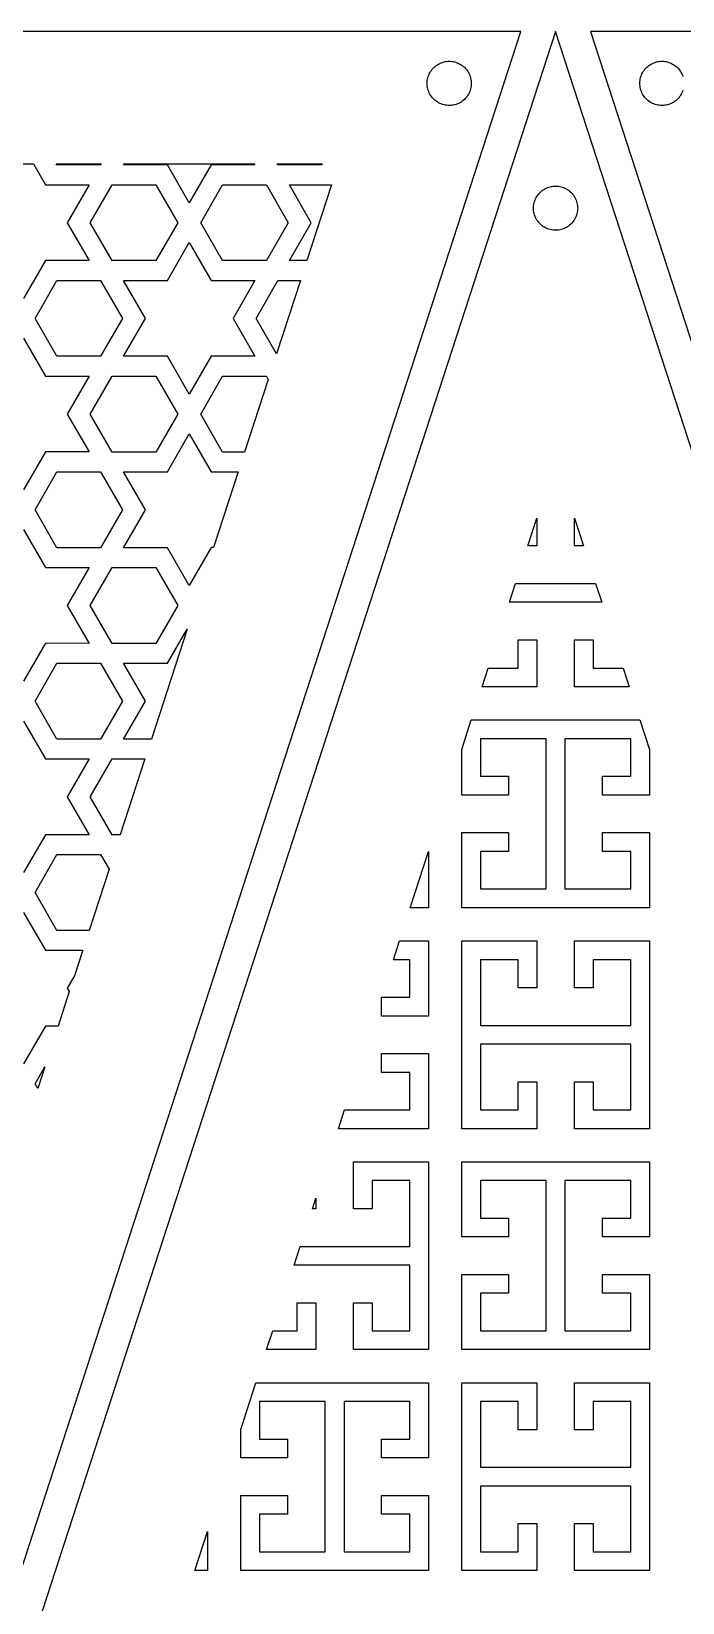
# Model space of a CAD drawing. Header units: metres. Extents: x 20 to 1108, y 20 to 485.
# Drawn here: x 829.1 to 888, y 108.6 to 250.8 of the extents above; entities that cross this region are included whole.
import ezdxf

# ---------------------------------------------------------------- set-up
doc = ezdxf.new("R2010")
doc.units = ezdxf.units.M

msp = doc.modelspace()

# ---------------------------------------------------------------- linework, layer by layer
for p, q in [((873.389, 250.826), (723.389, 250.826)), ((798.389, 20.0001), (873.389, 250.826)), ((876.544, 250.826), (801.544, 20)), ((951.544, 20), (876.544, 250.826)), ((954.015, 250.826), (879.698, 250.826)), ((879.698, 250.826), (954.698, 20.0001)), ((865.376, 247.399), (865.46, 247.493)), ((865.46, 247.493), (865.549, 247.582)), ((865.549, 247.582), (865.642, 247.665)), ((865.642, 247.665), (865.742, 247.742)), ((865.742, 247.742), (865.846, 247.813)), ((865.846, 247.813), (865.954, 247.877)), ((865.954, 247.877), (866.066, 247.934)), ((866.066, 247.934), (866.181, 247.984)), ((866.181, 247.984), (866.3, 248.026)), ((866.3, 248.026), (866.42, 248.062)), ((866.42, 248.062), (866.543, 248.089)), ((866.543, 248.089), (866.667, 248.109)), ((866.667, 248.109), (866.792, 248.12)), ((866.792, 248.12), (866.918, 248.124)), ((866.918, 248.124), (867.043, 248.12)), ((867.043, 248.12), (867.168, 248.109)), ((867.168, 248.109), (867.292, 248.089)), ((867.292, 248.089), (867.415, 248.062)), ((867.415, 248.062), (867.535, 248.026)), ((867.535, 248.026), (867.653, 247.984)), ((867.653, 247.984), (867.769, 247.934)), ((867.769, 247.934), (867.881, 247.877)), ((867.881, 247.877), (867.989, 247.813)), ((867.989, 247.813), (868.093, 247.742)), ((868.093, 247.742), (868.192, 247.665)), ((868.192, 247.665), (868.287, 247.582)), ((868.287, 247.582), (868.375, 247.493)), ((868.375, 247.493), (868.459, 247.399)), ((884.629, 247.399), (884.713, 247.493)), ((884.713, 247.493), (884.801, 247.582)), ((884.801, 247.582), (884.896, 247.665)), ((884.896, 247.665), (884.995, 247.742)), ((884.995, 247.742), (885.099, 247.813)), ((885.099, 247.813), (885.207, 247.877)), ((885.207, 247.877), (885.318, 247.934)), ((885.318, 247.934), (885.435, 247.984)), ((885.435, 247.984), (885.553, 248.026)), ((885.553, 248.026), (885.673, 248.062)), ((885.673, 248.062), (885.796, 248.089)), ((885.796, 248.089), (885.92, 248.109)), ((885.92, 248.109), (886.045, 248.12)), ((886.045, 248.12), (886.17, 248.124)), ((886.17, 248.124), (886.296, 248.12)), ((886.296, 248.12), (886.421, 248.109)), ((886.421, 248.109), (886.545, 248.089)), ((886.545, 248.089), (886.668, 248.062)), ((886.668, 248.062), (886.788, 248.026)), ((886.788, 248.026), (886.906, 247.984)), ((886.906, 247.984), (887.022, 247.934)), ((887.022, 247.934), (887.134, 247.877)), ((887.134, 247.877), (887.242, 247.813)), ((887.242, 247.813), (887.346, 247.742)), ((887.346, 247.742), (887.445, 247.665)), ((887.445, 247.665), (887.539, 247.582)), ((887.539, 247.582), (887.628, 247.493)), ((887.628, 247.493), (887.712, 247.399)), ((864.918, 246.124), (864.922, 246.249)), ((864.922, 245.998), (864.918, 246.124)), ((864.922, 246.249), (864.933, 246.375)), ((864.933, 246.375), (864.953, 246.499)), ((864.953, 246.499), (864.98, 246.621)), ((864.98, 246.621), (865.015, 246.742)), ((865.015, 246.742), (865.057, 246.86)), ((865.057, 246.86), (865.107, 246.976)), ((865.107, 246.976), (865.165, 247.087)), ((865.165, 247.087), (865.228, 247.195)), ((865.228, 247.195), (865.3, 247.3)), ((865.3, 247.3), (865.376, 247.399)), ((868.459, 247.399), (868.535, 247.3)), ((868.535, 247.3), (868.606, 247.195)), ((868.606, 247.195), (868.67, 247.087)), ((868.67, 247.087), (868.727, 246.976)), ((868.727, 246.976), (868.777, 246.86)), ((868.777, 246.86), (868.819, 246.742)), ((868.819, 246.742), (868.854, 246.621)), ((868.854, 246.621), (868.882, 246.499)), ((868.882, 246.499), (868.901, 246.375)), ((868.901, 246.375), (868.913, 246.249)), ((868.913, 246.249), (868.918, 246.124)), ((868.918, 246.124), (868.913, 245.998)), ((884.17, 246.124), (884.175, 246.249)), ((884.175, 245.998), (884.17, 246.124)), ((884.175, 246.249), (884.187, 246.375)), ((884.187, 246.375), (884.206, 246.499)), ((884.206, 246.499), (884.233, 246.621)), ((884.233, 246.621), (884.269, 246.742)), ((884.269, 246.742), (884.311, 246.86)), ((884.311, 246.86), (884.36, 246.976)), ((884.36, 246.976), (884.418, 247.087)), ((884.418, 247.087), (884.481, 247.195)), ((884.481, 247.195), (884.553, 247.3)), ((884.553, 247.3), (884.629, 247.399)), ((887.712, 247.399), (887.788, 247.3)), ((887.788, 247.3), (887.859, 247.195)), ((887.859, 247.195), (887.923, 247.087)), ((887.923, 247.087), (887.981, 246.976)), ((887.981, 246.976), (888.03, 246.86)), ((888.03, 246.86), (888.072, 246.742)), ((864.933, 245.873), (864.922, 245.998)), ((864.953, 245.749), (864.933, 245.873)), ((864.98, 245.627), (864.953, 245.749)), ((865.015, 245.506), (864.98, 245.627)), ((865.057, 245.388), (865.015, 245.506)), ((865.107, 245.273), (865.057, 245.388)), ((865.165, 245.16), (865.107, 245.273)), ((865.228, 245.052), (865.165, 245.16)), ((865.3, 244.948), (865.228, 245.052)), ((865.376, 244.849), (865.3, 244.948)), ((865.46, 244.755), (865.376, 244.849)), ((865.549, 244.666), (865.46, 244.755)), ((865.642, 244.583), (865.549, 244.666)), ((868.287, 244.666), (868.192, 244.583)), ((868.375, 244.755), (868.287, 244.666)), ((868.459, 244.849), (868.375, 244.755)), ((868.535, 244.948), (868.459, 244.849)), ((868.606, 245.052), (868.535, 244.948)), ((868.67, 245.16), (868.606, 245.052)), ((868.727, 245.273), (868.67, 245.16)), ((868.777, 245.388), (868.727, 245.273)), ((868.819, 245.506), (868.777, 245.388)), ((868.854, 245.627), (868.819, 245.506)), ((868.882, 245.749), (868.854, 245.627)), ((868.901, 245.873), (868.882, 245.749)), ((868.913, 245.998), (868.901, 245.873)), ((884.187, 245.873), (884.175, 245.998)), ((884.206, 245.749), (884.187, 245.873)), ((884.233, 245.627), (884.206, 245.749)), ((884.269, 245.506), (884.233, 245.627)), ((884.311, 245.388), (884.269, 245.506)), ((884.36, 245.273), (884.311, 245.388)), ((884.418, 245.16), (884.36, 245.273)), ((884.481, 245.052), (884.418, 245.16)), ((884.553, 244.948), (884.481, 245.052)), ((884.629, 244.849), (884.553, 244.948)), ((884.713, 244.755), (884.629, 244.849)), ((884.801, 244.666), (884.713, 244.755)), ((884.896, 244.583), (884.801, 244.666)), ((887.539, 244.666), (887.445, 244.583)), ((887.628, 244.755), (887.539, 244.666)), ((887.712, 244.849), (887.628, 244.755)), ((887.788, 244.948), (887.712, 244.849)), ((887.859, 245.052), (887.788, 244.948)), ((887.923, 245.16), (887.859, 245.052)), ((887.981, 245.273), (887.923, 245.16)), ((888.03, 245.388), (887.981, 245.273)), ((888.072, 245.506), (888.03, 245.388)), ((865.742, 244.506), (865.642, 244.583)), ((865.846, 244.436), (865.742, 244.506)), ((865.954, 244.371), (865.846, 244.436)), ((866.066, 244.315), (865.954, 244.371)), ((866.181, 244.265), (866.066, 244.315)), ((866.3, 244.222), (866.181, 244.265)), ((866.42, 244.187), (866.3, 244.222)), ((866.543, 244.159), (866.42, 244.187)), ((866.667, 244.14), (866.543, 244.159)), ((866.792, 244.128), (866.667, 244.14)), ((866.918, 244.124), (866.792, 244.128)), ((867.043, 244.128), (866.918, 244.124)), ((867.168, 244.14), (867.043, 244.128)), ((867.292, 244.159), (867.168, 244.14)), ((867.415, 244.187), (867.292, 244.159)), ((867.535, 244.222), (867.415, 244.187)), ((867.653, 244.265), (867.535, 244.222)), ((867.769, 244.315), (867.653, 244.265)), ((867.881, 244.371), (867.769, 244.315)), ((867.989, 244.436), (867.881, 244.371)), ((868.093, 244.506), (867.989, 244.436)), ((868.192, 244.583), (868.093, 244.506)), ((884.995, 244.506), (884.896, 244.583)), ((885.099, 244.436), (884.995, 244.506)), ((885.207, 244.371), (885.099, 244.436)), ((885.318, 244.315), (885.207, 244.371)), ((885.435, 244.265), (885.318, 244.315)), ((885.553, 244.222), (885.435, 244.265)), ((885.673, 244.187), (885.553, 244.222)), ((885.796, 244.159), (885.673, 244.187)), ((885.92, 244.14), (885.796, 244.159)), ((886.045, 244.128), (885.92, 244.14)), ((886.17, 244.124), (886.045, 244.128)), ((886.296, 244.128), (886.17, 244.124)), ((886.421, 244.14), (886.296, 244.128)), ((886.545, 244.159), (886.421, 244.14)), ((886.668, 244.187), (886.545, 244.159)), ((886.788, 244.222), (886.668, 244.187)), ((886.906, 244.265), (886.788, 244.222)), ((887.022, 244.315), (886.906, 244.265)), ((887.134, 244.371), (887.022, 244.315)), ((887.242, 244.436), (887.134, 244.371)), ((887.346, 244.506), (887.242, 244.436)), ((887.445, 244.583), (887.346, 244.506)), ((827.501, 238.826), (829.278, 238.826)), ((829.278, 238.826), (830.369, 236.936)), ((831.356, 238.826), (835.422, 238.826)), ((831.409, 238.735), (831.356, 238.826)), ((835.37, 238.736), (831.409, 238.735)), ((835.422, 238.826), (835.37, 238.736)), ((837.449, 238.736), (837.501, 238.826)), ((841.41, 238.736), (837.449, 238.736)), ((837.501, 238.826), (849.278, 238.826)), ((843.389, 235.307), (841.41, 238.736)), ((845.37, 238.736), (843.389, 235.307)), ((849.33, 238.736), (845.37, 238.736)), ((849.278, 238.826), (849.33, 238.736)), ((851.409, 238.735), (851.357, 238.826)), ((851.357, 238.826), (855.423, 238.826)), ((855.37, 238.735), (851.409, 238.735)), ((855.423, 238.826), (855.37, 238.735)), ((830.369, 236.936), (834.33, 236.936)), ((834.33, 236.936), (832.35, 233.506)), ((834.43, 233.506), (836.409, 236.936)), ((836.409, 236.936), (840.37, 236.937)), ((840.37, 236.937), (842.349, 233.506)), ((844.43, 233.506), (846.409, 236.937)), ((846.409, 236.937), (850.37, 236.937)), ((850.37, 236.937), (852.349, 233.506)), ((854.429, 233.506), (852.449, 236.936)), ((852.449, 236.936), (856.259, 236.936)), ((856.259, 236.936), (854.03, 230.076)), ((874.926, 236.002), (875.003, 236.101)), ((875.003, 236.101), (875.086, 236.195)), ((875.086, 236.195), (875.175, 236.284)), ((875.175, 236.284), (875.269, 236.367)), ((875.269, 236.367), (875.368, 236.444)), ((875.368, 236.444), (875.473, 236.515)), ((875.473, 236.515), (875.58, 236.579)), ((875.58, 236.579), (875.692, 236.636)), ((875.692, 236.636), (875.808, 236.686)), ((875.808, 236.686), (875.926, 236.728)), ((875.926, 236.728), (876.047, 236.763)), ((876.047, 236.763), (876.169, 236.791)), ((876.169, 236.791), (876.293, 236.81)), ((876.293, 236.81), (876.418, 236.822)), ((876.418, 236.822), (876.544, 236.826)), ((876.544, 236.826), (876.67, 236.822)), ((876.67, 236.822), (876.795, 236.81)), ((876.795, 236.81), (876.919, 236.791)), ((876.919, 236.791), (877.041, 236.763)), ((877.041, 236.763), (877.162, 236.728)), ((877.162, 236.728), (877.28, 236.686)), ((877.28, 236.686), (877.395, 236.636)), ((877.395, 236.636), (877.508, 236.579)), ((877.508, 236.579), (877.615, 236.515)), ((877.615, 236.515), (877.72, 236.444)), ((877.72, 236.444), (877.818, 236.367)), ((877.818, 236.367), (877.913, 236.284)), ((877.913, 236.284), (878.002, 236.195)), ((878.002, 236.195), (878.085, 236.101)), ((878.085, 236.101), (878.162, 236.002)), ((874.544, 234.826), (874.548, 234.952)), ((874.548, 234.701), (874.544, 234.826)), ((874.548, 234.952), (874.56, 235.077)), ((874.56, 234.576), (874.548, 234.701)), ((874.56, 235.077), (874.579, 235.201)), ((874.579, 235.201), (874.606, 235.324)), ((874.606, 235.324), (874.642, 235.444)), ((874.642, 235.444), (874.685, 235.562)), ((874.685, 235.562), (874.734, 235.678)), ((874.734, 235.678), (874.791, 235.79)), ((874.791, 235.79), (874.855, 235.898)), ((874.855, 235.898), (874.926, 236.002)), ((878.162, 236.002), (878.232, 235.898)), ((878.232, 235.898), (878.297, 235.79)), ((878.297, 235.79), (878.353, 235.678)), ((878.353, 235.678), (878.403, 235.562)), ((878.403, 235.562), (878.446, 235.444)), ((878.446, 235.444), (878.481, 235.324)), ((878.481, 235.324), (878.509, 235.201)), ((878.509, 235.201), (878.528, 235.077)), ((878.528, 235.077), (878.54, 234.952)), ((878.54, 234.701), (878.528, 234.576)), ((878.54, 234.952), (878.544, 234.826)), ((878.544, 234.826), (878.54, 234.701)), ((832.35, 233.506), (834.33, 230.076)), ((836.409, 230.076), (834.43, 233.506)), ((842.349, 233.506), (840.37, 230.076)), ((846.409, 230.076), (844.43, 233.506)), ((852.349, 233.506), (850.37, 230.076)), ((852.449, 230.076), (854.429, 233.506)), ((874.579, 234.451), (874.56, 234.576)), ((874.606, 234.329), (874.579, 234.451)), ((874.642, 234.208), (874.606, 234.329)), ((874.685, 234.09), (874.642, 234.208)), ((874.734, 233.975), (874.685, 234.09)), ((874.791, 233.863), (874.734, 233.975)), ((874.855, 233.755), (874.791, 233.863)), ((874.926, 233.651), (874.855, 233.755)), ((875.003, 233.551), (874.926, 233.651)), ((875.086, 233.457), (875.003, 233.551)), ((875.175, 233.368), (875.086, 233.457)), ((875.269, 233.285), (875.175, 233.368)), ((875.368, 233.208), (875.269, 233.285)), ((877.818, 233.285), (877.72, 233.208)), ((877.913, 233.368), (877.818, 233.285)), ((878.002, 233.457), (877.913, 233.368)), ((878.085, 233.551), (878.002, 233.457)), ((878.162, 233.651), (878.085, 233.551)), ((878.232, 233.755), (878.162, 233.651)), ((878.297, 233.863), (878.232, 233.755)), ((878.353, 233.975), (878.297, 233.863)), ((878.403, 234.09), (878.353, 233.975)), ((878.446, 234.208), (878.403, 234.09)), ((878.481, 234.329), (878.446, 234.208)), ((878.509, 234.451), (878.481, 234.329)), ((878.528, 234.576), (878.509, 234.451)), ((875.473, 233.138), (875.368, 233.208)), ((875.58, 233.074), (875.473, 233.138)), ((875.692, 233.017), (875.58, 233.074)), ((875.808, 232.967), (875.692, 233.017)), ((875.926, 232.924), (875.808, 232.967)), ((876.047, 232.889), (875.926, 232.924)), ((876.169, 232.862), (876.047, 232.889)), ((876.293, 232.842), (876.169, 232.862)), ((876.418, 232.83), (876.293, 232.842)), ((876.544, 232.826), (876.418, 232.83)), ((876.67, 232.83), (876.544, 232.826)), ((876.795, 232.842), (876.67, 232.83)), ((876.919, 232.862), (876.795, 232.842)), ((877.041, 232.889), (876.919, 232.862)), ((877.162, 232.924), (877.041, 232.889)), ((877.28, 232.967), (877.162, 232.924)), ((877.395, 233.017), (877.28, 232.967)), ((877.508, 233.074), (877.395, 233.017)), ((877.615, 233.138), (877.508, 233.074)), ((877.72, 233.208), (877.615, 233.138)), ((841.409, 228.276), (843.389, 231.705)), ((843.389, 231.705), (845.369, 228.276)), ((830.37, 230.076), (828.389, 226.647)), ((834.33, 230.076), (830.37, 230.076)), ((840.37, 230.076), (836.409, 230.076)), ((850.37, 230.076), (846.409, 230.076)), ((854.03, 230.076), (852.449, 230.076)), ((829.43, 224.846), (831.409, 228.276)), ((831.409, 228.276), (835.37, 228.276)), ((835.37, 228.276), (837.349, 224.846)), ((839.429, 224.846), (837.449, 228.276)), ((837.449, 228.276), (841.409, 228.276)), ((845.369, 228.276), (849.33, 228.276)), ((849.33, 228.276), (847.35, 224.846)), ((849.43, 224.846), (851.409, 228.276)), ((853.445, 228.276), (851.286, 221.63)), ((851.409, 228.276), (853.445, 228.276)), ((831.409, 221.415), (829.43, 224.846)), ((837.349, 224.846), (835.37, 221.416)), ((837.449, 221.416), (839.429, 224.846)), ((847.35, 224.846), (849.33, 221.416)), ((851.286, 221.63), (849.43, 224.846)), ((828.389, 223.045), (830.369, 219.615)), ((835.37, 221.416), (831.409, 221.415)), ((841.41, 221.416), (837.449, 221.416)), ((843.389, 217.986), (841.41, 221.416)), ((845.37, 221.416), (843.389, 217.986)), ((849.33, 221.416), (845.37, 221.416)), ((830.369, 219.615), (834.33, 219.615)), ((834.33, 219.615), (832.35, 216.186)), ((834.43, 216.186), (836.409, 219.616)), ((836.409, 219.616), (840.37, 219.616)), ((840.37, 219.616), (842.349, 216.186)), ((844.43, 216.185), (846.409, 219.616)), ((846.409, 219.616), (850.37, 219.616)), ((850.537, 219.326), (848.402, 212.755)), ((850.37, 219.616), (850.537, 219.326)), ((832.35, 216.186), (834.33, 212.756)), ((836.409, 212.755), (834.43, 216.186)), ((842.349, 216.186), (840.37, 212.755)), ((846.409, 212.755), (844.43, 216.185)), ((841.409, 210.954), (843.389, 214.385)), ((843.389, 214.385), (845.369, 210.955)), ((830.37, 212.756), (828.389, 209.326)), ((834.33, 212.756), (830.37, 212.756)), ((840.37, 212.755), (836.409, 212.755)), ((848.402, 212.755), (846.409, 212.755)), ((829.43, 207.526), (831.409, 210.955)), ((831.409, 210.955), (835.37, 210.955)), ((835.37, 210.955), (837.349, 207.526)), ((839.429, 207.526), (837.449, 210.955)), ((837.449, 210.955), (841.409, 210.954)), ((845.369, 210.955), (847.817, 210.955)), ((847.817, 210.955), (845.588, 204.096)), ((831.409, 204.095), (829.43, 207.526)), ((837.349, 207.526), (835.37, 204.095)), ((837.449, 204.095), (839.429, 207.526)), ((874.028, 204.25), (874.844, 206.762)), ((874.844, 206.762), (874.844, 204.25)), ((878.244, 204.25), (878.244, 206.762)), ((878.244, 206.762), (879.06, 204.25)), ((828.389, 205.725), (830.369, 202.295)), ((835.37, 204.095), (831.409, 204.095)), ((841.41, 204.095), (837.449, 204.095)), ((843.389, 200.665), (841.41, 204.095)), ((845.37, 204.096), (843.389, 200.665)), ((845.588, 204.096), (845.37, 204.096)), ((874.844, 204.25), (874.028, 204.25)), ((879.06, 204.25), (878.244, 204.25)), ((830.369, 202.295), (834.33, 202.295)), ((834.33, 202.295), (832.35, 198.865)), ((834.43, 198.865), (836.409, 202.295)), ((836.409, 202.295), (840.37, 202.295)), ((840.37, 202.295), (842.349, 198.865)), ((872.371, 199.15), (872.923, 200.85)), ((872.923, 200.85), (880.165, 200.85)), ((880.165, 200.85), (880.717, 199.15)), ((880.717, 199.15), (872.371, 199.15)), ((832.35, 198.865), (834.33, 195.435)), ((836.409, 195.435), (834.43, 198.865)), ((842.349, 198.865), (840.37, 195.435)), ((843.193, 196.724), (839.96, 186.775)), ((841.409, 193.634), (843.193, 196.724)), ((830.37, 195.436), (828.389, 192.006)), ((834.33, 195.435), (830.37, 195.436)), ((840.37, 195.435), (836.409, 195.435)), ((873.144, 193.2), (873.144, 195.75)), ((873.144, 195.75), (874.844, 195.75)), ((874.844, 195.75), (874.844, 191.5)), ((878.244, 191.5), (878.244, 195.75)), ((878.244, 195.75), (879.943, 195.75)), ((879.943, 195.75), (879.943, 193.2)), ((829.43, 190.204), (831.409, 193.635)), ((831.409, 193.635), (835.37, 193.635)), ((835.37, 193.635), (837.349, 190.204)), ((839.429, 190.204), (837.449, 193.635)), ((837.449, 193.635), (841.409, 193.634)), ((869.885, 191.5), (870.437, 193.2)), ((870.437, 193.2), (873.144, 193.2)), ((879.943, 193.2), (882.65, 193.2)), ((882.65, 193.2), (883.203, 191.5)), ((874.844, 191.5), (869.885, 191.5)), ((883.203, 191.5), (878.244, 191.5)), ((831.409, 186.775), (829.43, 190.204)), ((837.349, 190.204), (835.37, 186.775)), ((837.449, 186.775), (839.429, 190.204)), ((828.389, 188.404), (830.369, 184.975)), ((868.044, 185.834), (868.91, 188.5)), ((868.91, 188.5), (884.178, 188.5)), ((884.178, 188.5), (885.044, 185.834)), ((835.37, 186.775), (831.409, 186.775)), ((839.96, 186.775), (837.449, 186.775)), ((875.694, 186.8), (869.744, 186.8)), ((869.744, 186.8), (869.744, 183.4)), ((875.694, 173.2), (875.694, 186.8)), ((883.344, 186.8), (877.394, 186.8)), ((877.394, 186.8), (877.394, 173.2)), ((883.344, 183.4), (883.344, 186.8)), ((830.369, 184.975), (834.33, 184.975)), ((834.33, 184.975), (832.35, 181.545)), ((834.43, 181.545), (836.409, 184.975)), ((836.409, 184.975), (839.376, 184.975)), ((839.376, 184.975), (837.146, 178.114)), ((868.044, 181.7), (868.044, 185.834)), ((885.044, 185.834), (885.044, 181.7)), ((869.744, 183.4), (872.294, 183.4)), ((872.294, 183.4), (872.294, 181.7)), ((880.794, 181.7), (880.794, 183.4)), ((880.794, 183.4), (883.344, 183.4)), ((832.35, 181.545), (834.33, 178.114)), ((836.409, 178.114), (834.43, 181.545)), ((872.294, 181.7), (868.044, 181.7)), ((885.044, 181.7), (880.794, 181.7)), ((830.37, 178.115), (828.389, 174.685)), ((834.33, 178.114), (830.37, 178.115)), ((837.146, 178.114), (836.409, 178.114)), ((868.044, 171.5), (868.044, 178.3)), ((868.044, 178.3), (872.294, 178.3)), ((872.294, 178.3), (872.294, 176.6)), ((880.794, 176.6), (880.794, 178.3)), ((880.794, 178.3), (885.044, 178.3)), ((885.044, 178.3), (885.044, 171.5)), ((863.387, 171.5), (865.044, 176.6)), ((865.044, 176.6), (865.044, 171.5)), ((872.294, 176.6), (869.744, 176.6)), ((869.744, 176.6), (869.744, 173.2)), ((883.344, 176.6), (880.794, 176.6)), ((883.344, 173.2), (883.344, 176.6)), ((829.43, 172.884), (831.409, 176.315)), ((831.409, 176.315), (835.37, 176.315)), ((836.133, 174.993), (834.333, 169.454)), ((835.37, 176.315), (836.133, 174.993)), ((831.409, 169.454), (829.43, 172.884)), ((869.744, 173.2), (875.694, 173.2)), ((877.394, 173.2), (883.344, 173.2)), ((828.389, 171.083), (830.369, 167.653)), ((865.044, 171.5), (863.387, 171.5)), ((885.044, 171.5), (868.044, 171.5)), ((834.333, 169.454), (831.409, 169.454)), ((861.859, 166.8), (862.412, 168.5)), ((862.412, 168.5), (865.044, 168.5)), ((865.044, 168.5), (865.044, 161.7)), ((868.044, 151.5), (868.044, 168.5)), ((868.044, 168.5), (874.844, 168.5)), ((874.844, 168.5), (874.844, 164.25)), ((878.244, 164.25), (878.244, 168.5)), ((878.244, 168.5), (885.044, 168.5)), ((885.044, 168.5), (885.044, 151.5)), ((830.369, 167.653), (833.748, 167.653)), ((833.748, 167.653), (832.997, 165.345)), ((863.344, 166.8), (861.859, 166.8)), ((863.344, 163.4), (863.344, 166.8)), ((873.144, 166.8), (869.744, 166.8)), ((869.744, 166.8), (869.744, 160.85)), ((873.144, 164.25), (873.144, 166.8)), ((883.344, 166.8), (879.943, 166.8)), ((879.943, 166.8), (879.943, 164.25)), ((883.344, 160.85), (883.344, 166.8)), ((832.997, 165.345), (832.35, 164.224)), ((832.531, 163.91), (831.518, 160.794)), ((832.35, 164.224), (832.531, 163.91)), ((874.844, 164.25), (873.144, 164.25)), ((879.943, 164.25), (878.244, 164.25)), ((860.794, 161.7), (860.794, 163.4)), ((860.794, 163.4), (863.344, 163.4)), ((830.37, 160.794), (828.389, 157.364)), ((831.518, 160.794), (830.37, 160.794)), ((865.044, 161.7), (860.794, 161.7)), ((869.744, 160.85), (883.344, 160.85)), ((860.794, 156.6), (860.794, 158.3)), ((860.794, 158.3), (865.044, 158.3)), ((865.044, 158.3), (865.044, 151.5)), ((883.344, 159.15), (869.744, 159.15)), ((869.744, 159.15), (869.744, 153.2)), ((883.344, 153.2), (883.344, 159.15)), ((829.43, 155.564), (830.322, 157.11)), ((830.322, 157.11), (829.679, 155.131)), ((863.344, 156.6), (860.794, 156.6)), ((863.344, 153.2), (863.344, 156.6)), ((829.679, 155.131), (829.43, 155.564)), ((873.144, 153.2), (873.144, 155.75)), ((873.144, 155.75), (874.844, 155.75)), ((874.844, 155.75), (874.844, 151.5)), ((878.244, 151.5), (878.244, 155.75)), ((878.244, 155.75), (879.943, 155.75)), ((879.943, 155.75), (879.943, 153.2)), ((856.889, 151.5), (857.44, 153.2)), ((857.44, 153.2), (863.344, 153.2)), ((869.744, 153.2), (873.144, 153.2)), ((879.943, 153.2), (883.344, 153.2)), ((865.044, 151.5), (856.889, 151.5)), ((874.844, 151.5), (868.044, 151.5)), ((885.044, 151.5), (878.244, 151.5)), ((858.244, 144.25), (858.244, 148.5)), ((858.244, 148.5), (865.044, 148.5)), ((865.044, 148.5), (865.044, 131.5)), ((868.044, 141.7), (868.044, 148.5)), ((868.044, 148.5), (885.044, 148.5)), ((885.044, 148.5), (885.044, 141.7)), ((863.344, 146.8), (859.944, 146.8)), ((859.944, 146.8), (859.944, 144.25)), ((863.344, 140.85), (863.344, 146.8)), ((875.694, 146.8), (869.744, 146.8)), ((869.744, 146.8), (869.744, 143.4)), ((875.694, 133.2), (875.694, 146.8)), ((883.344, 146.8), (877.394, 146.8)), ((877.394, 146.8), (877.394, 133.2)), ((883.344, 143.4), (883.344, 146.8)), ((854.533, 144.25), (854.844, 145.208)), ((854.844, 145.208), (854.844, 144.25)), ((854.844, 144.25), (854.533, 144.25)), ((859.944, 144.25), (858.244, 144.25)), ((869.744, 143.4), (872.294, 143.4)), ((872.294, 143.4), (872.294, 141.7)), ((880.794, 141.7), (880.794, 143.4)), ((880.794, 143.4), (883.344, 143.4)), ((852.876, 139.15), (853.428, 140.85)), ((853.428, 140.85), (863.344, 140.85)), ((872.294, 141.7), (868.044, 141.7)), ((885.044, 141.7), (880.794, 141.7)), ((863.344, 139.15), (852.876, 139.15)), ((863.344, 133.2), (863.344, 139.15)), ((868.044, 131.5), (868.044, 138.3)), ((868.044, 138.3), (872.294, 138.3)), ((872.294, 138.3), (872.294, 136.6)), ((880.794, 136.6), (880.794, 138.3)), ((880.794, 138.3), (885.044, 138.3)), ((885.044, 138.3), (885.044, 131.5)), ((872.294, 136.6), (869.744, 136.6)), ((869.744, 136.6), (869.744, 133.2)), ((883.344, 136.6), (880.794, 136.6)), ((883.344, 133.2), (883.344, 136.6)), ((853.144, 133.2), (853.144, 135.75)), ((853.144, 135.75), (854.844, 135.75)), ((854.844, 135.75), (854.844, 131.5)), ((858.244, 131.5), (858.244, 135.75)), ((858.244, 135.75), (859.944, 135.75)), ((859.944, 135.75), (859.944, 133.2)), ((850.39, 131.5), (850.942, 133.2)), ((850.942, 133.2), (853.144, 133.2)), ((859.944, 133.2), (863.344, 133.2)), ((869.744, 133.2), (875.694, 133.2)), ((877.394, 133.2), (883.344, 133.2)), ((854.844, 131.5), (850.39, 131.5)), ((865.044, 131.5), (858.244, 131.5)), ((885.044, 131.5), (868.044, 131.5)), ((848.044, 124.28), (849.415, 128.5)), ((849.415, 128.5), (865.044, 128.5)), ((865.044, 128.5), (865.044, 121.7)), ((868.044, 111.5), (868.044, 128.5)), ((868.044, 128.5), (874.844, 128.5)), ((874.844, 128.5), (874.844, 124.25)), ((878.244, 124.25), (878.244, 128.5)), ((878.244, 128.5), (885.044, 128.5)), ((885.044, 128.5), (885.044, 111.5)), ((855.694, 126.8), (849.744, 126.8)), ((849.744, 126.8), (849.744, 123.4)), ((855.694, 113.2), (855.694, 126.8)), ((863.344, 126.8), (857.394, 126.8)), ((857.394, 126.8), (857.394, 113.2)), ((863.344, 123.4), (863.344, 126.8)), ((873.144, 126.8), (869.744, 126.8)), ((869.744, 126.8), (869.744, 120.85)), ((873.144, 124.25), (873.144, 126.8)), ((883.344, 126.8), (879.943, 126.8)), ((879.943, 126.8), (879.943, 124.25)), ((883.344, 120.85), (883.344, 126.8)), ((848.044, 121.7), (848.044, 124.28)), ((874.844, 124.25), (873.144, 124.25)), ((879.943, 124.25), (878.244, 124.25)), ((849.744, 123.4), (852.294, 123.4)), ((852.294, 123.4), (852.294, 121.7)), ((860.794, 121.7), (860.794, 123.4)), ((860.794, 123.4), (863.344, 123.4)), ((852.294, 121.7), (848.044, 121.7)), ((865.044, 121.7), (860.794, 121.7)), ((869.744, 120.85), (883.344, 120.85)), ((848.044, 111.5), (848.044, 118.3)), ((848.044, 118.3), (852.294, 118.3)), ((852.294, 118.3), (852.294, 116.6)), ((860.794, 116.6), (860.794, 118.3)), ((860.794, 118.3), (865.044, 118.3)), ((865.044, 118.3), (865.044, 111.5)), ((883.344, 119.15), (869.744, 119.15)), ((869.744, 119.15), (869.744, 113.2)), ((883.344, 113.2), (883.344, 119.15)), ((852.294, 116.6), (849.744, 116.6)), ((849.744, 116.6), (849.744, 113.2)), ((863.344, 116.6), (860.794, 116.6)), ((863.344, 113.2), (863.344, 116.6)), ((873.144, 113.2), (873.144, 115.75)), ((873.144, 115.75), (874.844, 115.75)), ((874.844, 115.75), (874.844, 111.5)), ((878.244, 111.5), (878.244, 115.75)), ((878.244, 115.75), (879.943, 115.75)), ((879.943, 115.75), (879.943, 113.2)), ((843.892, 111.5), (845.044, 115.047)), ((845.044, 115.047), (845.044, 111.5)), ((849.744, 113.2), (855.694, 113.2)), ((857.394, 113.2), (863.344, 113.2)), ((869.744, 113.2), (873.144, 113.2)), ((879.943, 113.2), (883.344, 113.2)), ((845.044, 111.5), (843.892, 111.5)), ((865.044, 111.5), (848.044, 111.5)), ((874.844, 111.5), (868.044, 111.5)), ((885.044, 111.5), (878.244, 111.5))]:
    msp.add_line(p, q)

doc.saveas('drawing.dxf')
